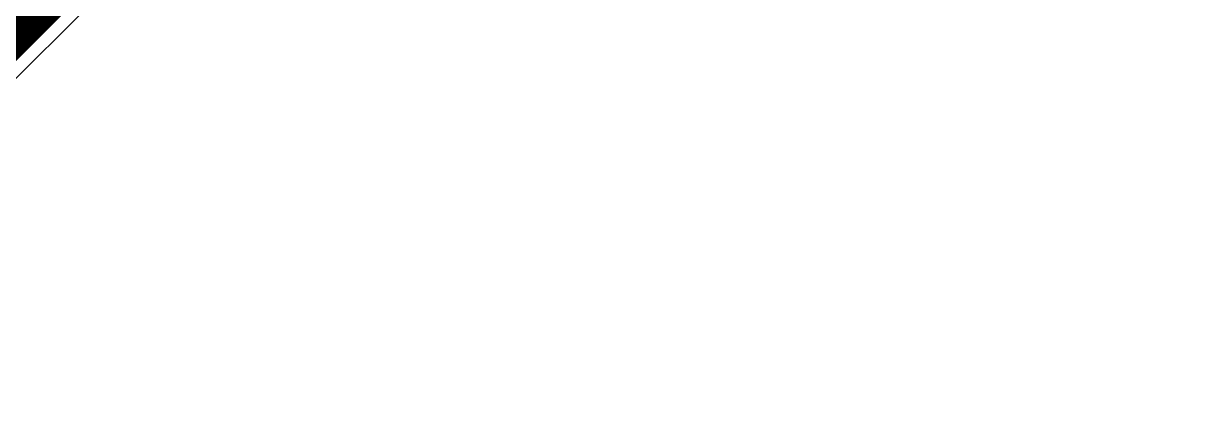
# Model space of a CAD drawing. Header units: inches. Extents: x -176 to 148, y -32 to 86.
# Drawn here: x -12.0696 to -11.6683, y -17.2274 to -17.0981 of the extents above; entities that cross this region are included whole.
import ezdxf

# ---------------------------------------------------------------- set-up
doc = ezdxf.new("R2010")
doc.units = ezdxf.units.IN
doc.layers.add('Board Shape', color=56, linetype='Continuous')
doc.layers.add('Top Layer', color=1, linetype='Continuous')

msp = doc.modelspace()

# ---------------------------------------------------------------- linework, layer by layer
at = {"layer": 'Board Shape'}
msp.add_lwpolyline([(-12.20932, -17.17739, 0.1, 0.1, 0), (-5.33387, -10.30194, 0.1, 0.1, 0)], format="xyseb", dxfattribs=at)
msp.add_lwpolyline([(-12.20932, -17.17739, 0.1, 0.1, 0), (-5.33387, -10.30194, 0.1, 0.1, 0)], format="xyseb", dxfattribs=at)
msp.add_lwpolyline([(-12.20932, -17.17739, 0.1, 0.1, 0), (-5.33387, -10.30194, 0.1, 0.1, 0)], format="xyseb", dxfattribs=at)
msp.add_lwpolyline([(-12.20932, -17.17739, 0.1, 0.1, 0), (-5.33387, -10.30194, 0.1, 0.1, 0)], format="xyseb", dxfattribs=at)
msp.add_lwpolyline([(-12.20932, -17.17739, 0.1, 0.1, 0), (-5.33387, -10.30194, 0.1, 0.1, 0)], format="xyseb", dxfattribs=at)
at = {"layer": 'Top Layer'}
msp.add_line((-12.17078, -17.21536), (-5.29561, -10.3402), dxfattribs=at)

doc.saveas('drawing.dxf')
